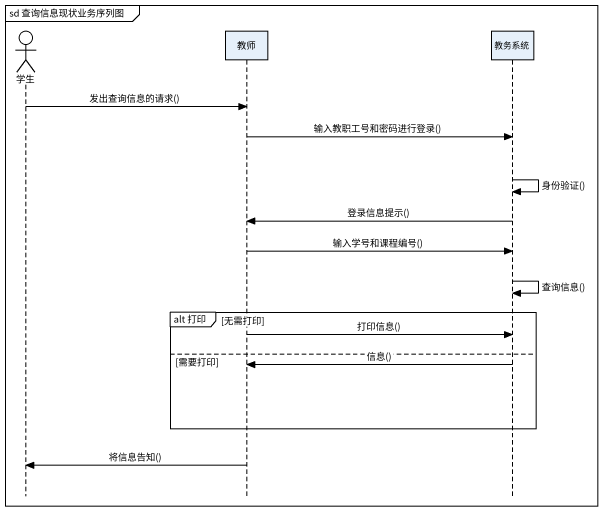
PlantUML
@startuml
mainframe sd 查询信息现状业务序列图
hide footbox
actor 学生
participant 教师
participant 教务系统

学生 -> 教师 : 发出查询信息的请求()
教师 -> 教务系统 : 输入教职工号和密码进行登录()
教务系统 -> 教务系统 : 身份验证()
教务系统 -> 教师 : 登录信息提示()
教师 -> 教务系统 : 输入学号和课程编号()
教务系统 -> 教务系统 : 查询信息()
group alt 打印 [无需打印]
  教师 -> 教务系统 : 打印信息()
else 需要打印
  教务系统 -> 教师 : 信息()
end
教师 -> 学生 : 将信息告知()
@enduml
